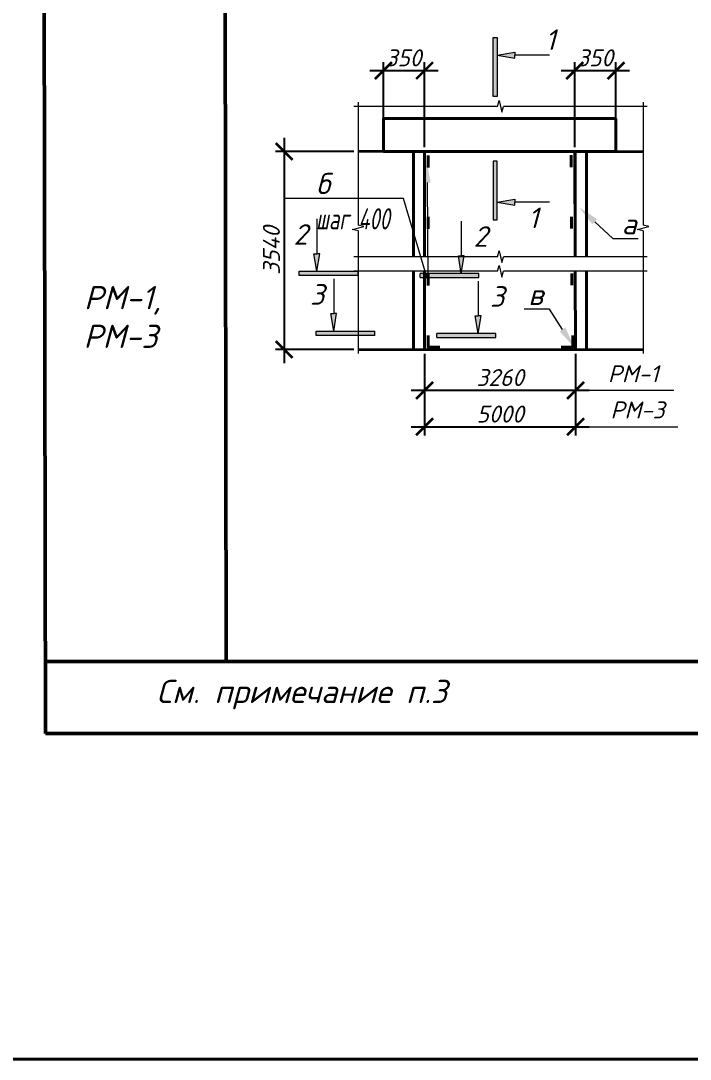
# Model space of a CAD drawing. Header units: millimetres. Extents: x -82276 to 69119, y 30132 to 86759.
# Drawn here: x -44848 to -37449, y 30132 to 41612 of the extents above; entities that cross this region are included whole.
import ezdxf
from ezdxf import colors
from ezdxf.entities.mleader import LeaderData, LeaderLine
from ezdxf.enums import TextEntityAlignment as Align
from ezdxf.math import Vec2, Vec3

# ---------------------------------------------------------------- set-up
doc = ezdxf.new("R2010")
doc.units = ezdxf.units.MM
doc.header["$MEASUREMENT"] = 0
doc.layers.get('0').update_dxf_attribs({"lineweight": 5})
for name, color, linetype, lineweight in [('#ME', 7, 'Continuous', 40), ('#Выноски', 150, 'Continuous', 15), ('#Рамка', 7, 'Continuous', 50), ('#стены наруж', 12, 'Continuous', 35), ('размеры', 7, 'Continuous', 5), ('стены наруж_Ном._пера__97', 7, 'Continuous', 5)]:
    doc.layers.add(name, color=color, linetype=linetype, lineweight=lineweight)
doc.layers.add('текст', color=7, linetype='Continuous')
doc.styles.add('GOST 2.304', font='isocpeui.ttf')
doc.styles.add('STEP PR', font='isocpeui.ttf')
doc.dimstyles.new('SPDS', dxfattribs={"dimscale": 50, "dimtxt": 2.5, "dimasz": 2.5, "dimexe": 1.25, "dimexo": 0.625, "dimtad": 1, "dimdec": 0, "dimrnd": 0.001, "dimtxsty": 'STEP PR', "dimblk": 'ARCHTICK', "dimcen": 2.5, "dimdle": 2, "dimclrd": 256, "dimclre": 256, "dimclrt": 7, "dimadec": 0, "dimazin": 2, "dimtfac": 0.75, "dimtdec": 0, "dimtmove": 1, "dimatfit": 3, "dimfxl": 1, "dimtolj": 1, "dimarcsym": 1})

# ---------------------------------------------------------------- blocks, each defined once
blk = doc.blocks.new('*U303')
at = {"color": 0, "linetype": 'ByBlock', "lineweight": -2}
for p, q in [((30.54, 0), (30.86, 1.25)), ((30.86, 1.25), (31.48, -1.25)), ((30.54, 0), (0, 0)), ((31.48, -1.25), (31.79, 0)), ((62.34, 0), (31.79, 0))]:
    blk.add_line(p, q, dxfattribs=at)
blk = doc.blocks.new('*U304')
at = {"color": 0, "linetype": 'ByBlock', "lineweight": -2}
for p, q in [((26.09, 0), (26.4, 1.25)), ((26.4, 1.25), (27.03, -1.25)), ((26.09, 0), (0, 0)), ((27.03, -1.25), (27.34, 0)), ((53.43, 0), (27.34, 0))]:
    blk.add_line(p, q, dxfattribs=at)
blk = doc.blocks.new('_ArchTick')
at = {"color": 0, "linetype": 'ByBlock', "const_width": 0.15}
blk.add_lwpolyline([(-0.5, -0.5), (0.5, 0.5)], dxfattribs=at)
blk = doc.blocks.new('*D318')
at = {"layer": 'Defpoints', "color": 0, "transparency": 16777216}
for p in [(-40385, 41061), (-40839, 40167), (-40385, 40167)]:
    blk.add_point(p, dxfattribs=at)
at = {"layer": 'размеры', "lineweight": -2, "transparency": 16777216}
for p, q in [((-40839, 40214), (-40839, 41155)), ((-40385, 40214), (-40385, 41155)), ((-40989, 41061), (-40235, 41061))]:
    blk.add_line(p, q, dxfattribs=at)
at = {"layer": 'размеры', "lineweight": -2, "transparency": 16777216, "xscale": 187.5, "yscale": 187.5, "zscale": 187.5, "rotation": 180}
blk.add_blockref('_ArchTick', (-40839, 41061), dxfattribs=at)
at = {"layer": 'размеры', "lineweight": -2, "transparency": 16777216, "xscale": 187.5, "yscale": 187.5, "zscale": 187.5}
blk.add_blockref('_ArchTick', (-40385, 41061), dxfattribs=at)
at = {"layer": 'размеры', "transparency": 16777216, "insert": (-40619, 41202), "char_height": 187.5, "attachment_point": 5, "style": 'STEP PR'}
blk.add_mtext('\\A1;350\\P', dxfattribs=at)
blk = doc.blocks.new('*D319')
at = {"layer": 'Defpoints', "color": 0, "transparency": 16777216}
for p in [(-38270, 41061), (-38725, 40167), (-38270, 40167)]:
    blk.add_point(p, dxfattribs=at)
at = {"layer": 'размеры', "lineweight": -2, "transparency": 16777216}
for p, q in [((-38725, 40214), (-38725, 41155)), ((-38270, 40214), (-38270, 41155)), ((-38875, 41061), (-38120, 41061))]:
    blk.add_line(p, q, dxfattribs=at)
at = {"layer": 'размеры', "lineweight": -2, "transparency": 16777216, "xscale": 187.5, "yscale": 187.5, "zscale": 187.5, "rotation": 180}
blk.add_blockref('_ArchTick', (-38725, 41061), dxfattribs=at)
at = {"layer": 'размеры', "lineweight": -2, "transparency": 16777216, "xscale": 187.5, "yscale": 187.5, "zscale": 187.5}
blk.add_blockref('_ArchTick', (-38270, 41061), dxfattribs=at)
at = {"layer": 'размеры', "transparency": 16777216, "insert": (-38501, 41202), "char_height": 187.5, "attachment_point": 5, "style": 'STEP PR'}
blk.add_mtext('\\A1;350\\P', dxfattribs=at)
blk = doc.blocks.new('*D320')
at = {"layer": 'Defpoints', "color": 0, "transparency": 16777216}
for p in [(-40385, 37978), (-38716, 37978), (-38716, 37527)]:
    blk.add_point(p, dxfattribs=at)
at = {"layer": 'размеры', "lineweight": -2, "transparency": 16777216}
for p, q in [((-40385, 37931), (-40385, 37433)), ((-38716, 37931), (-38716, 37433)), ((-40535, 37527), (-38566, 37527))]:
    blk.add_line(p, q, dxfattribs=at)
at = {"layer": 'размеры', "lineweight": -2, "transparency": 16777216, "xscale": 187.5, "yscale": 187.5, "zscale": 187.5, "rotation": 180}
blk.add_blockref('_ArchTick', (-40385, 37527), dxfattribs=at)
at = {"layer": 'размеры', "lineweight": -2, "transparency": 16777216, "xscale": 187.5, "yscale": 187.5, "zscale": 187.5}
blk.add_blockref('_ArchTick', (-38716, 37527), dxfattribs=at)
at = {"layer": 'размеры', "color": 7, "transparency": 16777216, "insert": (-39550, 37668), "char_height": 187.5, "attachment_point": 5, "style": 'STEP PR'}
blk.add_mtext('\\A1;3260', dxfattribs=at)
blk = doc.blocks.new('*U272')
at = {"linetype": 'ByBlock', "ltscale": 100}
h = blk.add_hatch(color=256, dxfattribs=at)
h.dxf.hatch_style = 1
h.paths.add_polyline_path([(35, 1000), (-35, 1000), (-35, 0), (35, 0)])
h = blk.add_hatch(color=256, dxfattribs=at)
h.dxf.hatch_style = 1
h.paths.add_polyline_path([(335, 750), (335, 700), (335, 650), (35, 700)])
for p, q in [((-35, 1000), (35, 1000)), ((-35, 0), (-35, 1000)), ((35, 1000), (35, 0)), ((35, 700), (335, 750)), ((335, 750), (335, 700)), ((35, 700), (335, 650)), ((335, 650), (335, 700)), ((35, 0), (-35, 0))]:
    blk.add_line(p, q, dxfattribs=at)
at = {"linetype": 'ByBlock', "ltscale": 100, "extrusion": (0, 1, 0), "elevation": 700}
blk.add_lwpolyline([(-925, 0), (-335, 0)], dxfattribs=at)
at = {"ltscale": 100, "style": 'STEP PR'}
blk.add_attdef('Nv', text='', height=350, dxfattribs=at).set_placement((781, 790), align=Align.RIGHT)
blk = doc.blocks.new('*U273')
at = {"linetype": 'ByBlock', "ltscale": 100}
h = blk.add_hatch(color=256, dxfattribs=at)
h.dxf.hatch_style = 1
h.paths.add_polyline_path([(35, 0), (-35, 0), (-35, -1000), (35, -1000)])
h = blk.add_hatch(color=256, dxfattribs=at)
h.dxf.hatch_style = 1
h.paths.add_polyline_path([(335, -750), (335, -700), (335, -650), (35, -700)])
for p, q in [((35, 0), (-35, 0)), ((-35, 0), (-35, -1000)), ((35, -1000), (35, 0)), ((35, -700), (335, -650)), ((35, -700), (335, -750)), ((335, -650), (335, -700)), ((335, -750), (335, -700)), ((-35, -1000), (35, -1000))]:
    blk.add_line(p, q, dxfattribs=at)
at = {"linetype": 'ByBlock', "ltscale": 100, "extrusion": (0, -1, 0), "elevation": 700}
blk.add_lwpolyline([(925, 0), (335, 0)], dxfattribs=at)
at = {"ltscale": 100, "style": 'STEP PR'}
blk.add_attdef('Nv', text='', height=350, dxfattribs=at).set_placement((781, -1140), align=Align.RIGHT)
blk = doc.blocks.new('*U305')
at = {"ltscale": 100}
h = blk.add_hatch(color=256, dxfattribs=at)
h.dxf.hatch_style = 1
h.paths.add_polyline_path([(-85, 1070), (-35, 1070), (15, 1070), (-35, 770)])
h = blk.add_hatch(color=256, dxfattribs=at)
h.dxf.hatch_style = 1
h.paths.add_polyline_path([(665, 700), (665, 770), (-335, 770), (-335, 700)])
at = {"linetype": 'Continuous', "ltscale": 100}
for p, q in [((-85, 1070), (-35, 1070)), ((-35, 770), (-85, 1070)), ((-35, 770), (15, 1070)), ((15, 1070), (-35, 1070)), ((-335, 700), (-335, 770)), ((-335, 770), (665, 770)), ((665, 700), (-335, 700))]:
    blk.add_line(p, q, dxfattribs=at)
at = {"linetype": 'Continuous', "ltscale": 100, "extrusion": (-1, -1e-16, 0), "elevation": 35}
blk.add_lwpolyline([(-1660, 0), (-1070, 0)], dxfattribs=at)
at = {"linetype": 'Continuous', "ltscale": 100}
blk.add_lwpolyline([(665, 700), (665, 770)], dxfattribs=at)
at = {"ltscale": 100, "style": 'STEP PR'}
blk.add_attdef('Nh', text='', height=350, dxfattribs=at).set_placement((-192, 1222), align=Align.RIGHT)
blk = doc.blocks.new('*U306')
at = {"ltscale": 100}
h = blk.add_hatch(color=256, dxfattribs=at)
h.dxf.hatch_style = 1
h.paths.add_polyline_path([(1415, 1070), (1365, 1070), (1315, 1070), (1365, 770)])
h = blk.add_hatch(color=256, dxfattribs=at)
h.dxf.hatch_style = 1
h.paths.add_polyline_path([(1665, 700), (1665, 770), (665, 770), (665, 700)])
at = {"linetype": 'Continuous', "ltscale": 100}
for p, q in [((1365, 770), (1315, 1070)), ((1315, 1070), (1365, 1070)), ((1415, 1070), (1365, 1070)), ((1365, 770), (1415, 1070)), ((1665, 770), (665, 770)), ((1665, 700), (1665, 770)), ((665, 700), (1665, 700))]:
    blk.add_line(p, q, dxfattribs=at)
at = {"linetype": 'Continuous', "ltscale": 100, "extrusion": (1, -1e-16, 0), "elevation": 1365}
blk.add_lwpolyline([(1660, 0), (1070, 0)], dxfattribs=at)
at = {"linetype": 'Continuous', "ltscale": 100}
blk.add_lwpolyline([(665, 700), (665, 770)], dxfattribs=at)
at = {"ltscale": 100, "style": 'STEP PR'}
blk.add_attdef('Nh', text='', height=350, dxfattribs=at).set_placement((1799, 1222), align=Align.RIGHT)
blk = doc.blocks.new('*D330')
at = {"layer": 'Defpoints', "color": 0, "transparency": 16777216}
for p in [(-41121, 40167), (-41937, 37978), (-41121, 37978)]:
    blk.add_point(p, dxfattribs=at)
at = {"layer": 'размеры', "lineweight": -2, "transparency": 16777216}
for p, q in [((-41937, 40317), (-41937, 37828)), ((-41168, 40167), (-42031, 40167)), ((-41168, 37978), (-42031, 37978))]:
    blk.add_line(p, q, dxfattribs=at)
at = {"layer": 'размеры', "lineweight": -2, "transparency": 16777216, "xscale": 187.5, "yscale": 187.5, "zscale": 187.5}
for p, rotation in [((-41937, 40167), 90), ((-41937, 37978), 270)]:
    blk.add_blockref('_ArchTick', p, dxfattribs=dict(at, rotation=rotation))
at = {"layer": 'размеры', "color": 7, "transparency": 16777216, "insert": (-42078, 39072), "char_height": 187.5, "attachment_point": 5, "rotation": 90, "style": 'STEP PR'}
blk.add_mtext('\\A1;3540', dxfattribs=at)
blk = doc.blocks.new('*D339')
at = {"layer": 'Defpoints', "color": 0, "transparency": 16777216}
for p in [(-40385, 37574), (-38716, 37574), (-38716, 37123)]:
    blk.add_point(p, dxfattribs=at)
at = {"layer": 'размеры', "lineweight": -2, "transparency": 16777216}
for p, q in [((-40385, 37527), (-40385, 37029)), ((-38716, 37527), (-38716, 37029)), ((-40535, 37123), (-38566, 37123))]:
    blk.add_line(p, q, dxfattribs=at)
at = {"layer": 'размеры', "lineweight": -2, "transparency": 16777216, "xscale": 187.5, "yscale": 187.5, "zscale": 187.5, "rotation": 180}
blk.add_blockref('_ArchTick', (-40385, 37123), dxfattribs=at)
at = {"layer": 'размеры', "lineweight": -2, "transparency": 16777216, "xscale": 187.5, "yscale": 187.5, "zscale": 187.5}
blk.add_blockref('_ArchTick', (-38716, 37123), dxfattribs=at)
at = {"layer": 'размеры', "color": 7, "transparency": 16777216, "insert": (-39550, 37264), "char_height": 187.5, "attachment_point": 5, "style": 'STEP PR'}
blk.add_mtext('\\A1;5000', dxfattribs=at)

msp = doc.modelspace()

# ---------------------------------------------------------------- linework, layer by layer
at = {"layer": '#ME'}
for points in [[(-40839.4, 40167), (-40839.4, 40531)], [(-40839.4, 40531), (-38269.9, 40531)], [(-38269.9, 40167), (-38269.9, 40531)], [(-40839.4, 40167), (-38269.9, 40167)], [(-40508.8, 40167), (-40508.8, 39004.2)], [(-40384.6, 40167), (-40384.6, 39004.2)], [(-40345.6, 39991.8), (-40345.6, 40121.8)], [(-38763, 39994.9), (-38763.5, 40124.9)], [(-38720.1, 40167), (-38720.1, 39004.2)], [(-38596, 40167), (-38596, 39004.2)], [(-40345.6, 39313), (-40345.6, 39443)], [(-38760.3, 39316.1), (-38760.8, 39446.1)], [(-40508.8, 38842.3), (-40508.8, 37977.9)], [(-40384.6, 38842.3), (-40384.6, 37977.9)], [(-40345.6, 38685.3), (-40345.6, 38815.3)], [(-38757.9, 38688.5), (-38758.4, 38818.5)], [(-38719.5, 38842.3), (-38716.2, 37978)], [(-38596, 38842.3), (-38596, 37977.9)], [(-40345.6, 38133.9), (-40345.6, 38003.9), (-40215.6, 38003.9)], [(-38745.5, 38133.9), (-38745.5, 38003.9), (-38875.5, 38003.9)]]:
    msp.add_lwpolyline(points, dxfattribs=at)
at = {"layer": '#Рамка', "linetype": 'Continuous', "ltscale": 100}
for p, q in [((-44600.5, 48119.8), (-44576.7, 33734.2)), ((-42600.5, 48119.8), (-42577.6, 34527.7)), ((-44576.7, 34527.7), (-31576.7, 34527.7)), ((-44576.7, 33734.2), (-31576.7, 33734.2))]:
    msp.add_line(p, q, dxfattribs=at)
at = {"layer": '#стены наруж'}
for points in [[(-40384.6, 39004.2), (-40384.6, 40167), (-41120.8, 40167)], [(-38720.1, 39004.2), (-38724.6, 40167), (-37970.3, 40167)], [(-40384.6, 37977.9), (-40384.6, 38842.3)], [(-38716.2, 37977.9), (-38719.5, 38842.3)], [(-41120.8, 37977.9), (-37970.3, 37977.9)]]:
    msp.add_lwpolyline(points, dxfattribs=at)
at = {"color": 210}
msp.add_lwpolyline([(-40384.6, 37977.9), (-38716.2, 37978)], dxfattribs=at)
at = {"layer": 'размеры'}
for points in [[(-38566.2, 37527), (-37631.5, 37527)], [(-38566.2, 37122.9), (-37586.5, 37122.9)]]:
    msp.add_lwpolyline(points, dxfattribs=at)
at = {"layer": 'стены наруж_Ном._пера__97', "color": 3, "lineweight": 40}
msp.add_lwpolyline([(-82275.7, 86759), (55717.2, 86759), (55717.2, 30132.2), (-82275.7, 30132.2)], close=True, dxfattribs=at)

# ---------------------------------------------------------------- block references
ref = msp.add_blockref('*U272', (-39605, 40776), dxfattribs=dict(xscale=0.65, yscale=0.65, zscale=0.65))
ref.add_attrib('Nv', '1', dxfattribs={"ltscale": 100, "height": 227.5, "style": 'STEP PR'}).set_placement((-38937.8, 41289.5), align=Align.RIGHT)
at = {"xscale": 52, "yscale": 52, "zscale": 52, "rotation": 90}
for p in [(-41120.8, 37932.4), (-37970.3, 37932.4)]:
    msp.add_blockref('*U304', p, dxfattribs=at)
at = {"xscale": 52, "yscale": 52, "zscale": 52}
for p in [(-41166.3, 40665.1), (-41166.3, 39004.2), (-41166.3, 38842.3)]:
    msp.add_blockref('*U303', p, dxfattribs=at)
ref = msp.add_blockref('*U273', (-39605, 40061.3), dxfattribs=dict(xscale=0.65, yscale=0.65, zscale=0.65))
ref.add_attrib('Nv', '1', dxfattribs={"ltscale": 100, "height": 227.5, "style": 'STEP PR'}).set_placement((-39126.2, 39320.3), align=Align.RIGHT)
at = {"xscale": 0.65, "yscale": 0.65, "zscale": 0.65}
for p, values in [((-41553.1, 38341.8), {'Nh': '2'}), ((-41366.8, 37678.7), {'Nh': '3'})]:
    msp.add_blockref('*U305', p, dxfattribs=at).add_auto_attribs(values)
ref = msp.add_blockref('*U306', (-40866.4, 38319.1), dxfattribs=dict(xscale=0.65, yscale=0.65, zscale=0.65))
ref.add_attrib('Nh', '2', dxfattribs={"ltscale": 100, "height": 227.5, "style": 'STEP PR'}).set_placement((-39688.8, 39113.3), align=Align.RIGHT)
ref = msp.add_blockref('*U306', (-40680.2, 37656), dxfattribs=dict(xscale=0.65, yscale=0.65, zscale=0.65))
ref.add_attrib('Nh', '3', dxfattribs={"ltscale": 100, "height": 227.5, "style": 'STEP PR'}).set_placement((-39502.6, 38450.2), align=Align.RIGHT)

# ---------------------------------------------------------------- texts
at = {"layer": 'размеры', "color": 7, "char_height": 187.5, "width": 1236.519, "attachment_point": 5, "style": 'STEP PR'}
for s, insert in [('\\A1;РМ-1', (-38078.8, 37709.8)), ('\\A1;РМ-3', (-38031.5, 37310))]:
    msp.add_mtext(s, dxfattribs=dict(at, insert=insert))
at = {"layer": 'текст', "ltscale": 100, "char_height": 256.564, "attachment_point": 1, "style": 'GOST 2.304'}
for s, width, heights, insert in [('\\pi561.31;РМ-1,\\P\\pi556.26;РМ-3', 1970.449, [2370.7], (-44711.2, 38679.3)), ('См. примечание п.3', 11334.191, [1852], (-43347.4, 34326.2))]:
    msp.add_mtext_dynamic_manual_height_columns(s, width=width, gutter_width=1250, heights=heights, dxfattribs=dict(at, insert=insert))

# ---------------------------------------------------------------- dimensions: what is measured, and where the dimension line sits
at = {"layer": 'размеры'}
for base, p1, p2, picture, middle in [((-40384.6, 41061.3), (-40839.4, 40167), (-40384.6, 40167), '*D318', (-40619.1, 41061.3)), ((-38269.9, 41061.3), (-38724.6, 40167), (-38269.9, 40167), '*D319', (-38501.4, 41061.3))]:
    dim = msp.add_linear_dim(base=base, p1=p1, p2=p2, text='350\\P', dimstyle='SPDS', override={"dimscale": 75, "dimclrt": 256}, dxfattribs=at)
    dim.commit()
    dim.dimension.update_dxf_attribs({"geometry": picture, "text_midpoint": middle, "dimtype": 160})
dim = msp.add_linear_dim(base=(-41937.4, 37977.9), p1=(-41120.8, 40167), p2=(-41120.8, 37977.9), angle=90, text='3540', dimstyle='SPDS', override={"dimscale": 75}, dxfattribs=at)
dim.commit()
dim.dimension.update_dxf_attribs({"geometry": '*D330', "text_midpoint": (-42078, 39072.5)})
for base, p1, p2, text, picture, middle in [((-38716.2, 37527), (-40384.6, 37977.9), (-38716.2, 37977.9), '3260', '*D320', (-39550.4, 37667.6)), ((-38716.2, 37122.9), (-40384.6, 37573.9), (-38716.2, 37573.9), '5000', '*D339', (-39550.4, 37263.5))]:
    dim = msp.add_linear_dim(base=base, p1=p1, p2=p2, text=text, dimstyle='SPDS', override={"dimscale": 75}, dxfattribs=at)
    dim.commit()
    dim.dimension.update_dxf_attribs({"geometry": picture, "text_midpoint": middle})

# ---------------------------------------------------------------- leaders
at = {"layer": '#Выноски'}
ml = msp.add_multileader_mtext('Standard', dxfattribs=at)
ml.set_content('\\A1;б\\P{\\W0.7;шаг 400}', color=256, style='STEP PR')
ml.set_leader_properties(color=256, linetype='ByLayer', lineweight=-1)
ml.build(insert=Vec2(0, 0))
ml.multileader.update_dxf_attribs({"text_left_attachment_type": 6, "text_right_attachment_type": 6, "dogleg_length": 0, "arrow_head_size": 234, "scale": 0.75})
ctx = ml.context
ctx.base_point, ctx.scale, ctx.char_height, ctx.arrow_head_size, ctx.landing_gap_size, ctx.plane_origin = Vec3(-41682, 39648.7), 0.75, 234, 234, 97.5, Vec3(-33418.1, 18845.3)
ctx.left_attachment, ctx.right_attachment = 6, 6
notes = []
notes.append((ctx, [(1, (1, 1, 0), (-40618.7, 39648.7), (-1, 0), 0, [(1, [(-40358.6, 40056.8), (-40348.3, 38741.6)], 0, [])])]))
ctx.mtext.insert, ctx.mtext.rotation, ctx.mtext.width, ctx.mtext.flow_direction = Vec3(-41584.5, 39929.5), 6.2831853, 1624.422, 5
ml = msp.add_multileader_mtext('Standard', dxfattribs=at)
ml.set_content('\\A1;a', color=256, style='STEP PR')
ml.set_leader_properties(color=256, linetype='ByLayer', lineweight=-1)
ml.build(insert=Vec2(0, 0))
ml.multileader.update_dxf_attribs({"text_left_attachment_type": 6, "text_right_attachment_type": 6, "dogleg_length": 0, "arrow_head_size": 234, "scale": 0.75})
ctx = ml.context
ctx.base_point, ctx.scale, ctx.char_height, ctx.arrow_head_size, ctx.landing_gap_size, ctx.plane_origin = Vec3(-38304.6, 39203.5), 0.75, 234, 234, 97.5, Vec3(-29006.7, 18510.1)
ctx.left_attachment, ctx.right_attachment = 6, 6
notes.append((ctx, [(0, (1, 1, 0), (-38304.6, 39203.5), (1, 0), 0, [(0, [(-38676, 39550.3)], 0, [])])]))
ctx.mtext.insert, ctx.mtext.rotation, ctx.mtext.flow_direction = Vec3(-38207.1, 39484.3), 6.2831853, 5
ml = msp.add_multileader_mtext('Standard', dxfattribs=at)
ml.set_content('\\A1;в', color=256, style='STEP PR')
ml.set_leader_properties(color=256, linetype='ByLayer', lineweight=-1)
ml.build(insert=Vec2(0, 0))
ml.multileader.update_dxf_attribs({"text_left_attachment_type": 6, "text_right_attachment_type": 6, "dogleg_length": 0, "arrow_head_size": 234, "scale": 0.75})
ctx = ml.context
ctx.base_point, ctx.scale, ctx.char_height, ctx.arrow_head_size, ctx.landing_gap_size, ctx.plane_origin = Vec3(-39336.3, 38422.5), 0.75, 234, 234, 97.5, Vec3(-29001, 17642.9)
ctx.left_attachment, ctx.right_attachment = 6, 6
notes.append((ctx, [(1, (1, 1, 0), (-39004.6, 38422.5), (-1, 0), 0, [(0, [(-38732.5, 38003.9)], 0, [])])]))
ctx.mtext.insert, ctx.mtext.rotation, ctx.mtext.flow_direction = Vec3(-39238.8, 38703.3), 6.2831853, 5
for ctx, leaders in notes:
    for number, flags, end, landing, length, lines in leaders:
        leader = LeaderData()
        leader.index, (leader.has_last_leader_line, leader.has_dogleg_vector, leader.attachment_direction) = number, flags
        leader.last_leader_point, leader.dogleg_vector, leader.dogleg_length = Vec3(end), Vec3(landing), length
        for number, points, colour, breaks in lines:
            line = LeaderLine()
            line.index, line.vertices, line.color, line.breaks = number, Vec3.list(points), colors.encode_raw_color(colour), breaks
            leader.lines.append(line)
        ctx.leaders.append(leader)

doc.saveas('drawing.dxf')
